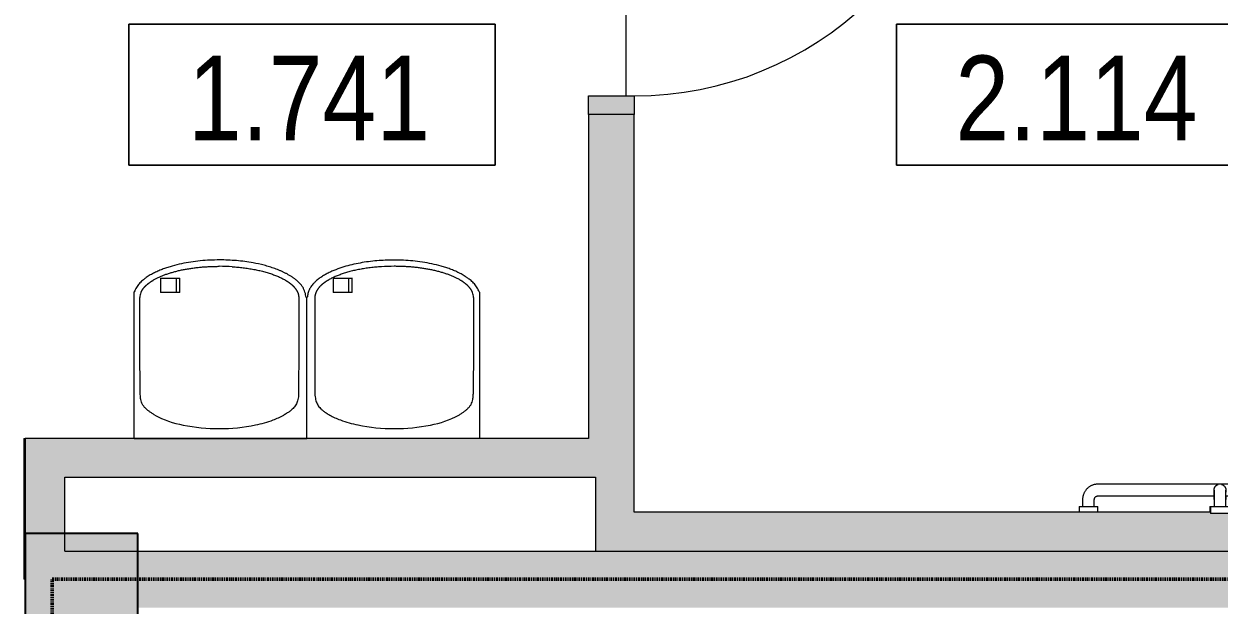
# Model space of a CAD drawing. Header units: inches. Extents: x -3803 to -1421, y -3454 to -210.
# Drawn here: x -3049.5 to -2922.2, y -2624.3 to -2562.4 of the extents above; entities that cross this region are included whole.
import ezdxf

# ---------------------------------------------------------------- set-up
doc = ezdxf.new("R2010")
doc.units = ezdxf.units.IN
doc.header["$MEASUREMENT"] = 0
doc.linetypes.add('1 HOUR', pattern=[0.3125, 0.1875, -0.0625, 0, -0.0625])
doc.linetypes.add('Hidden Equipment- BSALS', pattern=[0.0625, 0.03125, -0.03125])
for name, color, linetype, lineweight in [('A-AREA-IDEN', 2, 'Continuous', 9), ('A-DOOR', 31, 'Continuous', 13), ('A-DOOR-FRAM', 31, 'Continuous', 35), ('A-FLOR', 192, 'Continuous', 13), ('A-GENM', 13, 'Continuous', 9), ('A-WALL-PATT', 111, 'Continuous', 13), ('I-WALL', 2, 'Continuous', 13), ('P-SANR-FIXT', 6, 'Continuous', 13), ('Q-SPCQ', 91, 'Continuous', 13), ('S-COLS', 52, 'Continuous', 13)]:
    doc.layers.add(name, color=color, linetype=linetype, lineweight=lineweight)
doc.styles.add('Arial Narrow', font='ARIALN.TTF', dxfattribs={"height": 9})

# ---------------------------------------------------------------- blocks, each defined once
blk = doc.blocks.new('15830016-STRUCT_MARTINEZ-MOORE_CENTRAL_v2018_rvt-1-DIMENSION PLAN - LEVEL 2 _579_ - 2__ - CAD')
at = {"layer": 'S-COLS', "lineweight": 5}
blk.add_hatch(color=50, dxfattribs=at).paths.add_polyline_path([(-3037.4, -2628.64), (-3037.4, -2616.64), (-3049.4, -2616.64), (-3049.4, -2628.64)], flags=0)
at = {"layer": 'S-COLS', "color": 253, "lineweight": 25}
for p, q in [((-3037.4, -2616.64), (-3049.4, -2616.64)), ((-3049.4, -2616.64), (-3049.4, -2628.64)), ((-3037.4, -2628.64), (-3037.4, -2616.64))]:
    blk.add_line(p, q, dxfattribs=at)
blk = doc.blocks.new('Door-A1_1-BSALS1 - A1_1-36x84-BSALS-380261-DIMENSION PLAN - LEVEL 2 _579_ - 2__ - CAD')
at = {"layer": 'A-DOOR-FRAM', "lineweight": 20}
h = blk.add_hatch(color=10, dxfattribs=at)
h.paths.add_polyline_path([(-20, -2.44), (-18, -2.44), (-18, 2.44), (-20, 2.44), (-20, 0.26)], flags=0)
h.paths.add_polyline_path([(18, -2.44), (20, -2.44), (20, 2.44), (18, 2.44), (18, 0.26)], flags=0)
at = {"layer": 'A-DOOR', "lineweight": 20}
for p, q in [((16.25, -2.44), (18, -2.44)), ((16.25, -38.44), (16.25, -2.44)), ((18, -2.44), (18, -38.44)), ((18, -38.44), (16.25, -38.44))]:
    blk.add_line(p, q, dxfattribs=at)
at = {"layer": 'A-DOOR', "lineweight": 9}
blk.add_arc((18, -2.48), 36, 179.932, 267.214, dxfattribs=at)
at = {"layer": 'A-DOOR-FRAM', "lineweight": 20}
for p, q in [((-20, -2.44), (-20, 2.44)), ((-20, 2.44), (-18, 2.44)), ((-18, 2.44), (-18, -2.44)), ((18, -2.44), (18, 2.44)), ((18, 2.44), (20, 2.44)), ((20, 2.44), (20, -2.44)), ((-18, -2.44), (-20, -2.44)), ((20, -2.44), (18, -2.44))]:
    blk.add_line(p, q, dxfattribs=at)
blk = doc.blocks.new('Grab Bar- Double Corner- BSALS1 - GRAB BAR- DOUBLE CORNER-383259-DIMENSION PLAN - LEVEL 2 _579_ - 2__ - CAD')
at = {"layer": 'Q-SPCQ'}
for p, q in [((-43, 0), (-43, -0.75)), ((-41, -0.75), (-41, 0)), ((-7, 0), (-7, -0.75)), ((-5, -0.75), (-5, 0)), ((-41, -0.75), (-43, -0.75)), ((-42.62, -0.75), (-42.62, -1.5)), ((-41.37, -1.5), (-41.37, -0.75)), ((-5, -0.75), (-7, -0.75)), ((-6.62, -0.75), (-6.62, -1.5)), ((-5.38, -1.5), (-5.38, -0.75)), ((-7, -1.88), (-41, -1.88)), ((-41, -3.13), (-7, -3.13)), ((-0.75, -11.38), (-1.5, -11.38)), ((-0.12, -11), (-0.75, -11)), ((-0.75, -13), (-0.75, -11)), ((-1.5, -12.63), (-0.75, -12.63)), ((-3.13, -13), (-3.13, -53)), ((-1.88, -39.38), (-1.88, -13)), ((-0.75, -13), (-0.12, -13)), ((-0.75, -39.38), (-1.5, -39.38)), ((-0.12, -38.92), (-0.75, -38.92)), ((-0.75, -38.96), (-0.75, -38.92)), ((0, -39), (-0.75, -39)), ((-0.75, -41), (-0.75, -39)), ((0, -39), (0, -41)), ((-1.88, -53), (-1.88, -40.61)), ((-1.5, -40.63), (-0.75, -40.63)), ((-0.75, -41), (0, -41)), ((-0.75, -41.08), (-0.75, -41.04)), ((-0.75, -41.08), (-0.12, -41.08)), ((-0.75, -53.38), (-1.5, -53.38)), ((-0.12, -53), (-0.75, -53)), ((-0.75, -55), (-0.75, -53)), ((-1.5, -54.63), (-0.75, -54.63)), ((-0.75, -55), (-0.12, -55))]:
    blk.add_line(p, q, dxfattribs=at)
at = {"layer": 'Q-SPCQ', "flags": 128}
for points in [[(-42.62, -1.5), (-42.62, -1.56), (-42.62, -1.63), (-42.61, -1.69), (-42.6, -1.76), (-42.59, -1.82), (-42.58, -1.89), (-42.56, -1.95), (-42.54, -2.01), (-42.52, -2.07), (-42.5, -2.13), (-42.47, -2.19), (-42.44, -2.25), (-42.41, -2.31), (-42.38, -2.36), (-42.34, -2.42), (-42.3, -2.47), (-42.26, -2.52), (-42.22, -2.57), (-42.18, -2.62), (-42.13, -2.67), (-42.08, -2.71), (-42.04, -2.75), (-41.98, -2.79), (-41.93, -2.83), (-41.88, -2.87), (-41.82, -2.9), (-41.77, -2.93), (-41.71, -2.96), (-41.65, -2.99), (-41.59, -3.01), (-41.53, -3.04), (-41.47, -3.06), (-41.4, -3.07), (-41.34, -3.09), (-41.28, -3.1), (-41.21, -3.11), (-41.15, -3.12), (-41.08, -3.12), (-41.02, -3.13), (-41, -3.13)], [(-41, -1.88), (-41.01, -1.87), (-41.03, -1.87), (-41.04, -1.87), (-41.06, -1.87), (-41.07, -1.87), (-41.09, -1.86), (-41.1, -1.86), (-41.12, -1.86), (-41.13, -1.85), (-41.15, -1.85), (-41.16, -1.84), (-41.17, -1.83), (-41.19, -1.83), (-41.2, -1.82), (-41.21, -1.81), (-41.22, -1.8), (-41.24, -1.79), (-41.25, -1.78), (-41.26, -1.77), (-41.27, -1.76), (-41.28, -1.75), (-41.29, -1.74), (-41.3, -1.73), (-41.31, -1.72), (-41.32, -1.7), (-41.32, -1.69), (-41.33, -1.68), (-41.34, -1.66), (-41.34, -1.65), (-41.35, -1.64), (-41.35, -1.62), (-41.36, -1.61), (-41.36, -1.59), (-41.37, -1.58), (-41.37, -1.56), (-41.37, -1.55), (-41.37, -1.53), (-41.37, -1.52), (-41.37, -1.5), (-41.37, -1.5)], [(-7, -3.13), (-6.94, -3.12), (-6.87, -3.12), (-6.81, -3.11), (-6.74, -3.1), (-6.68, -3.09), (-6.61, -3.08), (-6.55, -3.06), (-6.49, -3.04), (-6.43, -3.02), (-6.37, -3), (-6.31, -2.97), (-6.25, -2.94), (-6.19, -2.91), (-6.14, -2.88), (-6.08, -2.84), (-6.03, -2.8), (-5.98, -2.76), (-5.93, -2.72), (-5.88, -2.68), (-5.83, -2.63), (-5.79, -2.58), (-5.75, -2.54), (-5.71, -2.48), (-5.67, -2.43), (-5.63, -2.38), (-5.6, -2.32), (-5.57, -2.27), (-5.54, -2.21), (-5.51, -2.15), (-5.49, -2.09), (-5.46, -2.03), (-5.44, -1.97), (-5.43, -1.9), (-5.41, -1.84), (-5.4, -1.78), (-5.39, -1.71), (-5.38, -1.65), (-5.38, -1.58), (-5.38, -1.52), (-5.38, -1.5)], [(-6.62, -1.5), (-6.63, -1.51), (-6.63, -1.53), (-6.63, -1.54), (-6.63, -1.56), (-6.63, -1.57), (-6.64, -1.59), (-6.64, -1.6), (-6.64, -1.62), (-6.65, -1.63), (-6.65, -1.65), (-6.66, -1.66), (-6.67, -1.67), (-6.67, -1.69), (-6.68, -1.7), (-6.69, -1.71), (-6.7, -1.72), (-6.71, -1.74), (-6.72, -1.75), (-6.73, -1.76), (-6.74, -1.77), (-6.75, -1.78), (-6.76, -1.79), (-6.77, -1.8), (-6.78, -1.81), (-6.8, -1.82), (-6.81, -1.82), (-6.82, -1.83), (-6.84, -1.84), (-6.85, -1.84), (-6.86, -1.85), (-6.88, -1.85), (-6.89, -1.86), (-6.91, -1.86), (-6.92, -1.87), (-6.94, -1.87), (-6.95, -1.87), (-6.97, -1.87), (-6.98, -1.87), (-7, -1.88), (-7, -1.88)], [(-1.5, -11.38), (-1.56, -11.38), (-1.63, -11.38), (-1.69, -11.39), (-1.76, -11.4), (-1.82, -11.41), (-1.89, -11.42), (-1.95, -11.44), (-2.01, -11.46), (-2.07, -11.48), (-2.13, -11.5), (-2.19, -11.53), (-2.25, -11.56), (-2.31, -11.59), (-2.36, -11.62), (-2.42, -11.66), (-2.47, -11.7), (-2.52, -11.74), (-2.57, -11.78), (-2.62, -11.82), (-2.67, -11.87), (-2.71, -11.92), (-2.75, -11.96), (-2.79, -12.02), (-2.83, -12.07), (-2.87, -12.12), (-2.9, -12.18), (-2.93, -12.23), (-2.96, -12.29), (-2.99, -12.35), (-3.01, -12.41), (-3.04, -12.47), (-3.06, -12.53), (-3.07, -12.6), (-3.09, -12.66), (-3.1, -12.72), (-3.11, -12.79), (-3.12, -12.85), (-3.12, -12.92), (-3.13, -12.98), (-3.13, -13)], [(-1.88, -13), (-1.87, -12.99), (-1.87, -12.97), (-1.87, -12.96), (-1.87, -12.94), (-1.87, -12.93), (-1.86, -12.91), (-1.86, -12.9), (-1.86, -12.88), (-1.85, -12.87), (-1.85, -12.85), (-1.84, -12.84), (-1.83, -12.83), (-1.83, -12.81), (-1.82, -12.8), (-1.81, -12.79), (-1.8, -12.78), (-1.79, -12.76), (-1.78, -12.75), (-1.77, -12.74), (-1.76, -12.73), (-1.75, -12.72), (-1.74, -12.71), (-1.73, -12.7), (-1.72, -12.69), (-1.7, -12.68), (-1.69, -12.68), (-1.68, -12.67), (-1.66, -12.66), (-1.65, -12.66), (-1.64, -12.65), (-1.62, -12.65), (-1.61, -12.64), (-1.59, -12.64), (-1.58, -12.63), (-1.56, -12.63), (-1.55, -12.63), (-1.53, -12.63), (-1.52, -12.63), (-1.5, -12.63), (-1.5, -12.63)], [(-3.1, -39.83), (-3.09, -39.8), (-3.08, -39.78), (-3.08, -39.76), (-3.07, -39.73), (-3.05, -39.71), (-3.04, -39.69), (-3.03, -39.67), (-3.02, -39.65), (-3, -39.63), (-2.99, -39.61), (-2.97, -39.59), (-2.95, -39.57), (-2.94, -39.55), (-2.92, -39.53), (-2.9, -39.52), (-2.88, -39.5), (-2.86, -39.49), (-2.84, -39.47), (-2.82, -39.46), (-2.79, -39.45), (-2.77, -39.44), (-2.75, -39.43), (-2.73, -39.42), (-2.7, -39.41), (-2.68, -39.4), (-2.66, -39.39), (-2.63, -39.39), (-2.61, -39.38), (-2.58, -39.38), (-2.56, -39.38), (-2.53, -39.38), (-2.51, -39.38), (-2.5, -39.38)], [(-2.5, -39.38), (-2.5, -39.38), (-2.5, -39.38), (-2.49, -39.38), (-2.49, -39.38), (-2.48, -39.38), (-2.47, -39.38), (-2.46, -39.38), (-2.45, -39.38), (-2.44, -39.38), (-2.42, -39.38), (-2.4, -39.38), (-2.39, -39.38), (-2.37, -39.38), (-2.35, -39.38), (-2.33, -39.38), (-2.3, -39.38), (-2.28, -39.38)], [(-1.5, -39.38), (-1.54, -39.38), (-1.58, -39.38), (-1.62, -39.38), (-1.66, -39.38), (-1.7, -39.38), (-1.74, -39.38), (-1.78, -39.38), (-1.81, -39.38), (-1.85, -39.38), (-1.89, -39.38), (-1.93, -39.38), (-1.96, -39.38), (-2, -39.38), (-2.03, -39.38), (-2.06, -39.38), (-2.1, -39.38), (-2.13, -39.38), (-2.16, -39.38), (-2.19, -39.38), (-2.22, -39.38), (-2.24, -39.38), (-2.27, -39.38), (-2.3, -39.38), (-2.32, -39.38), (-2.34, -39.38), (-2.36, -39.38), (-2.38, -39.38), (-2.4, -39.38), (-2.42, -39.38), (-2.43, -39.38), (-2.45, -39.38), (-2.46, -39.38), (-2.47, -39.38), (-2.48, -39.38), (-2.49, -39.38), (-2.49, -39.38), (-2.5, -39.38), (-2.5, -39.38), (-2.5, -39.38)], [(-1.82, -39.38), (-1.79, -39.38), (-1.75, -39.38), (-1.71, -39.38), (-1.67, -39.38), (-1.63, -39.38), (-1.59, -39.38), (-1.55, -39.38), (-1.51, -39.38), (-1.5, -39.38)], [(-2.5, -40.63), (-2.52, -40.62), (-2.55, -40.62), (-2.57, -40.62), (-2.6, -40.62), (-2.62, -40.61), (-2.65, -40.61), (-2.67, -40.6), (-2.7, -40.59), (-2.72, -40.58), (-2.74, -40.58), (-2.77, -40.57), (-2.79, -40.55), (-2.81, -40.54), (-2.83, -40.53), (-2.85, -40.52), (-2.87, -40.5), (-2.89, -40.49), (-2.91, -40.47), (-2.93, -40.45), (-2.95, -40.44), (-2.97, -40.42), (-2.98, -40.4), (-3, -40.38), (-3.01, -40.36), (-3.03, -40.34), (-3.04, -40.32), (-3.05, -40.29), (-3.06, -40.27), (-3.07, -40.25), (-3.08, -40.23), (-3.09, -40.2), (-3.1, -40.18)], [(-1.5, -40.63), (-1.54, -40.63), (-1.58, -40.63), (-1.62, -40.63), (-1.66, -40.63), (-1.7, -40.63), (-1.74, -40.63), (-1.78, -40.63), (-1.81, -40.63), (-1.85, -40.63), (-1.89, -40.63), (-1.93, -40.63), (-1.96, -40.63), (-2, -40.63), (-2.03, -40.63), (-2.06, -40.63), (-2.1, -40.63), (-2.13, -40.63), (-2.16, -40.63), (-2.19, -40.63), (-2.22, -40.63), (-2.24, -40.63), (-2.27, -40.63), (-2.3, -40.63), (-2.32, -40.63), (-2.34, -40.63), (-2.36, -40.63), (-2.38, -40.63), (-2.4, -40.63), (-2.42, -40.63), (-2.43, -40.63), (-2.45, -40.63), (-2.46, -40.63), (-2.47, -40.63), (-2.48, -40.63), (-2.49, -40.63), (-2.49, -40.63), (-2.5, -40.63), (-2.5, -40.63), (-2.5, -40.63)], [(-2.5, -40.63), (-2.5, -40.63), (-2.5, -40.63), (-2.49, -40.63), (-2.49, -40.63), (-2.48, -40.63), (-2.47, -40.63), (-2.46, -40.63), (-2.45, -40.63), (-2.44, -40.63), (-2.42, -40.63), (-2.4, -40.63), (-2.39, -40.63), (-2.37, -40.63), (-2.35, -40.63), (-2.33, -40.63), (-2.3, -40.63), (-2.28, -40.63), (-2.25, -40.63), (-2.22, -40.63), (-2.2, -40.63), (-2.17, -40.63), (-2.14, -40.63), (-2.11, -40.63), (-2.07, -40.63), (-2.04, -40.63), (-2.01, -40.63), (-1.97, -40.63), (-1.94, -40.63), (-1.9, -40.63), (-1.86, -40.63), (-1.82, -40.63), (-1.79, -40.63), (-1.75, -40.63), (-1.71, -40.63), (-1.67, -40.63), (-1.63, -40.63), (-1.59, -40.63), (-1.55, -40.63), (-1.51, -40.63), (-1.5, -40.63)], [(-3.13, -53), (-3.12, -53.06), (-3.12, -53.13), (-3.11, -53.19), (-3.1, -53.26), (-3.09, -53.32), (-3.08, -53.39), (-3.06, -53.45), (-3.04, -53.51), (-3.02, -53.57), (-3, -53.63), (-2.97, -53.69), (-2.94, -53.75), (-2.91, -53.81), (-2.88, -53.86), (-2.84, -53.92), (-2.8, -53.97), (-2.76, -54.02), (-2.72, -54.07), (-2.68, -54.12), (-2.63, -54.17), (-2.58, -54.21), (-2.54, -54.25), (-2.48, -54.29), (-2.43, -54.33), (-2.38, -54.37), (-2.32, -54.4), (-2.27, -54.43), (-2.21, -54.46), (-2.15, -54.49), (-2.09, -54.51), (-2.03, -54.54), (-1.97, -54.56), (-1.9, -54.57), (-1.84, -54.59), (-1.78, -54.6), (-1.71, -54.61), (-1.65, -54.62), (-1.58, -54.62), (-1.52, -54.63), (-1.5, -54.63)], [(-1.5, -53.38), (-1.51, -53.37), (-1.53, -53.37), (-1.54, -53.37), (-1.56, -53.37), (-1.57, -53.37), (-1.59, -53.36), (-1.6, -53.36), (-1.62, -53.36), (-1.63, -53.35), (-1.65, -53.35), (-1.66, -53.34), (-1.67, -53.33), (-1.69, -53.33), (-1.7, -53.32), (-1.71, -53.31), (-1.72, -53.3), (-1.74, -53.29), (-1.75, -53.28), (-1.76, -53.27), (-1.77, -53.26), (-1.78, -53.25), (-1.79, -53.24), (-1.8, -53.23), (-1.81, -53.22), (-1.82, -53.2), (-1.82, -53.19), (-1.83, -53.18), (-1.84, -53.16), (-1.84, -53.15), (-1.85, -53.14), (-1.85, -53.12), (-1.86, -53.11), (-1.86, -53.09), (-1.87, -53.08), (-1.87, -53.06), (-1.87, -53.05), (-1.87, -53.03), (-1.87, -53.02), (-1.88, -53), (-1.88, -53)]]:
    blk.add_lwpolyline(points, dxfattribs=at)
blk = doc.blocks.new('Drinking Fountain-Bi-Level- Wall Mounted- BSALS - EWC-1-235505-DIMENSION PLAN - LEVEL 2 _579_ - 2__ - CAD')
at = {"layer": 'P-SANR-FIXT', "lineweight": 9}
for p, q in [((-3034.96, -2589.47), (-3034.96, -2591.01)), ((-3033.27, -2591.01), (-3033.27, -2589.47)), ((-3032.92, -2591.01), (-3032.92, -2589.47)), ((-3016.58, -2589.47), (-3016.58, -2591.01)), ((-3014.9, -2591.01), (-3014.9, -2589.47)), ((-3014.55, -2591.01), (-3014.55, -2589.47)), ((-3037.17, -2593.46), (-3037.17, -2591.53)), ((-3020.25, -2591.6), (-3020.25, -2597.18)), ((-3019.4, -2591.55), (-3019.47, -2591.55)), ((-3019.34, -2591.55), (-3019.4, -2591.55)), ((-3018.54, -2591.6), (-3018.54, -2597.18)), ((-3001.62, -2593.46), (-3001.62, -2591.53)), ((-3037.17, -2597.18), (-3037.17, -2593.46)), ((-3001.62, -2597.18), (-3001.62, -2593.46)), ((-3037.14, -2601.47), (-3037.17, -2597.18)), ((-3020.25, -2597.18), (-3020.26, -2601.36)), ((-3018.54, -2597.18), (-3018.53, -2601.36)), ((-3001.65, -2601.47), (-3001.62, -2597.18)), ((-3020.26, -2601.36), (-3020.26, -2601.47)), ((-3018.53, -2601.36), (-3018.53, -2601.47)), ((-3037.77, -2606.52), (-3019.4, -2606.52)), ((-3037.77, -2606.52), (-3019.4, -2606.52))]:
    blk.add_line(p, q, dxfattribs=at)
for centre, radius, start, end in [((-3028.7, -2610.13), 21.91, 86.4291, 90.0283), ((-3010.09, -2610.13), 21.91, 89.9717, 93.5709), ((-3035.61, -2591.6), 1.56, 157.778, 177.6427), ((-3003.19, -2591.6), 1.56, 2.3573, 22.222), ((-3030.62, -2594.78), 10.51, 241.8643, 259.3322), ((-3025.7, -2597.12), 7.93, 290.1327, 299.1558), ((-3013.09, -2597.12), 7.93, 240.8442, 249.8673), ((-3008.17, -2594.78), 10.51, 280.6678, 298.1357), ((-3028.81, -2586.37), 19.11, 258.6627, 270.3139), ((-3028.59, -2587.01), 18.47, 269.6206, 281.6767), ((-3027.52, -2592.11), 13.26, 281.6216, 290.0537), ((-3011.27, -2592.11), 13.26, 249.9463, 258.3784), ((-3010.21, -2587.01), 18.47, 258.3233, 270.3794), ((-3009.98, -2586.37), 19.11, 269.6861, 281.3373)]:
    blk.add_arc(centre, radius, start, end, dxfattribs=at)
for points, knots in [([(-3028.7, -2587.54), (-3029.04, -2587.54), (-3029.72, -2587.56), (-3030.74, -2587.63), (-3031.73, -2587.76), (-3032.73, -2587.93), (-3033.56, -2588.14), (-3034.2, -2588.33), (-3034.68, -2588.5), (-3035.08, -2588.65), (-3035.38, -2588.79), (-3035.61, -2588.9), (-3035.84, -2589.02), (-3036.06, -2589.14), (-3036.28, -2589.27), (-3036.45, -2589.39), (-3036.59, -2589.49), (-3036.72, -2589.59), (-3036.89, -2589.72), (-3037.08, -2589.89), (-3037.25, -2590.07), (-3037.4, -2590.27), (-3037.59, -2590.55), (-3037.7, -2590.78), (-3037.77, -2590.94)], [0, 0, 0, 0, 0.1, 0.2, 0.3, 0.4, 0.5, 0.55, 0.6, 0.65, 0.675, 0.7, 0.725, 0.75, 0.775, 0.8, 0.8125, 0.825, 0.85, 0.875, 0.9, 0.925, 0.95, 1, 1, 1, 1]), ([(-3019.47, -2591.55), (-3019.49, -2591.34), (-3019.55, -2591.04), (-3019.68, -2590.72), (-3019.76, -2590.55), (-3019.83, -2590.42), (-3019.91, -2590.3), (-3020.04, -2590.14), (-3020.21, -2589.96), (-3020.4, -2589.79), (-3020.55, -2589.66), (-3020.67, -2589.56), (-3020.79, -2589.47), (-3020.95, -2589.36), (-3021.16, -2589.22), (-3021.43, -2589.07), (-3021.69, -2588.93), (-3021.96, -2588.8), (-3022.24, -2588.68), (-3022.51, -2588.57), (-3022.89, -2588.43), (-3023.36, -2588.27), (-3024.13, -2588.05), (-3025.3, -2587.8), (-3026.89, -2587.59), (-3028.09, -2587.54), (-3028.7, -2587.54)], [0, 0, 0, 0, 0.055556, 0.083333, 0.097222, 0.111111, 0.125, 0.138889, 0.166667, 0.194444, 0.208333, 0.222222, 0.236111, 0.25, 0.277778, 0.305556, 0.333333, 0.361111, 0.388889, 0.416667, 0.444444, 0.5, 0.555556, 0.666667, 0.833333, 1, 1, 1, 1]), ([(-3010.13, -2587.55), (-3010.43, -2587.55), (-3011.04, -2587.57), (-3011.92, -2587.62), (-3012.83, -2587.72), (-3013.71, -2587.86), (-3014.59, -2588.04), (-3015.46, -2588.27), (-3016.16, -2588.52), (-3016.65, -2588.72), (-3016.92, -2588.84), (-3017.12, -2588.94), (-3017.32, -2589.04), (-3017.52, -2589.15), (-3017.71, -2589.27), (-3017.9, -2589.39), (-3018.08, -2589.52), (-3018.26, -2589.66), (-3018.4, -2589.78), (-3018.51, -2589.88), (-3018.59, -2589.96), (-3018.67, -2590.04), (-3018.77, -2590.16), (-3018.89, -2590.3), (-3019, -2590.46), (-3019.07, -2590.58), (-3019.12, -2590.68), (-3019.17, -2590.78), (-3019.22, -2590.92), (-3019.29, -2591.17), (-3019.33, -2591.39), (-3019.34, -2591.55)], [0, 0, 0, 0, 0.083333, 0.166667, 0.25, 0.333333, 0.416667, 0.5, 0.583333, 0.625, 0.645833, 0.666667, 0.6875, 0.708333, 0.729167, 0.75, 0.770833, 0.791667, 0.8125, 0.822917, 0.833333, 0.84375, 0.854167, 0.875, 0.895833, 0.90625, 0.916667, 0.927083, 0.9375, 0.958333, 1, 1, 1, 1]), ([(-3001.02, -2590.96), (-3001.09, -2590.8), (-3001.2, -2590.57), (-3001.39, -2590.29), (-3001.54, -2590.09), (-3001.71, -2589.91), (-3001.9, -2589.74), (-3002.07, -2589.61), (-3002.21, -2589.5), (-3002.31, -2589.43), (-3002.41, -2589.36), (-3002.56, -2589.26), (-3002.74, -2589.16), (-3002.96, -2589.03), (-3003.19, -2588.92), (-3003.42, -2588.8), (-3003.65, -2588.7), (-3003.89, -2588.61), (-3004.2, -2588.48), (-3004.6, -2588.34), (-3005.25, -2588.15), (-3006.08, -2587.95), (-3007.09, -2587.77), (-3008.09, -2587.64), (-3009.11, -2587.57), (-3009.79, -2587.55), (-3010.13, -2587.55)], [0, 0, 0, 0, 0.05, 0.075, 0.1, 0.125, 0.15, 0.175, 0.1875, 0.2, 0.2125, 0.225, 0.25, 0.275, 0.3, 0.325, 0.35, 0.375, 0.4, 0.45, 0.5, 0.6, 0.7, 0.8, 0.9, 1, 1, 1, 1]), ([(-3035.77, -2589.71), (-3035.73, -2589.68), (-3035.64, -2589.63), (-3035.5, -2589.56), (-3035.36, -2589.48), (-3035.21, -2589.41), (-3035.05, -2589.34), (-3034.89, -2589.27), (-3034.73, -2589.2), (-3034.56, -2589.13), (-3034.39, -2589.07), (-3034.21, -2589.01), (-3034.02, -2588.95), (-3033.83, -2588.89), (-3033.64, -2588.83), (-3033.45, -2588.78), (-3033.25, -2588.73), (-3033.04, -2588.68), (-3032.83, -2588.63), (-3032.62, -2588.59), (-3032.41, -2588.55), (-3032.19, -2588.51), (-3031.97, -2588.47), (-3031.75, -2588.44), (-3031.52, -2588.4), (-3031.29, -2588.37), (-3031.06, -2588.35), (-3030.83, -2588.32), (-3030.6, -2588.3), (-3030.37, -2588.28), (-3030.13, -2588.27), (-3029.89, -2588.25), (-3029.66, -2588.24), (-3029.42, -2588.23), (-3029.18, -2588.23), (-3028.95, -2588.22), (-3028.79, -2588.22), (-3028.71, -2588.22)], [0, 0, 0, 0, 0.021039, 0.042639, 0.0648, 0.087521, 0.1108, 0.134632, 0.159012, 0.183933, 0.209387, 0.235361, 0.261846, 0.288827, 0.31629, 0.344219, 0.372597, 0.401405, 0.430624, 0.460233, 0.490211, 0.520536, 0.551183, 0.582129, 0.61335, 0.64482, 0.676514, 0.708406, 0.74047, 0.772678, 0.805006, 0.837426, 0.869912, 0.902438, 0.934979, 0.967508, 1, 1, 1, 1]), ([(-3027.33, -2588.26), (-3027.23, -2588.27), (-3027.04, -2588.28), (-3026.74, -2588.31), (-3026.45, -2588.34), (-3026.16, -2588.37), (-3025.88, -2588.41), (-3025.59, -2588.45), (-3025.31, -2588.49), (-3025.04, -2588.54), (-3024.77, -2588.59), (-3024.51, -2588.65), (-3024.25, -2588.71), (-3023.99, -2588.77), (-3023.75, -2588.84), (-3023.51, -2588.91), (-3023.27, -2588.99), (-3023.05, -2589.07), (-3022.83, -2589.15), (-3022.62, -2589.23), (-3022.42, -2589.32), (-3022.22, -2589.4), (-3022.04, -2589.49), (-3021.86, -2589.59), (-3021.74, -2589.65), (-3021.69, -2589.69)], [0, 0, 0, 0, 0.050481, 0.10073, 0.15068, 0.200265, 0.249421, 0.298084, 0.346192, 0.393682, 0.440498, 0.486582, 0.531882, 0.576348, 0.619932, 0.662592, 0.704288, 0.744987, 0.784658, 0.823275, 0.860817, 0.89727, 0.93262, 0.966864, 1, 1, 1, 1]), ([(-3011.46, -2588.26), (-3011.56, -2588.27), (-3011.75, -2588.28), (-3012.05, -2588.31), (-3012.34, -2588.34), (-3012.63, -2588.37), (-3012.92, -2588.41), (-3013.2, -2588.45), (-3013.48, -2588.49), (-3013.75, -2588.54), (-3014.02, -2588.59), (-3014.29, -2588.65), (-3014.54, -2588.71), (-3014.8, -2588.77), (-3015.04, -2588.84), (-3015.28, -2588.91), (-3015.52, -2588.99), (-3015.74, -2589.07), (-3015.96, -2589.15), (-3016.17, -2589.23), (-3016.37, -2589.32), (-3016.57, -2589.4), (-3016.76, -2589.49), (-3016.93, -2589.59), (-3017.05, -2589.65), (-3017.1, -2589.69)], [0, 0, 0, 0, 0.050481, 0.10073, 0.15068, 0.200265, 0.249421, 0.298084, 0.346192, 0.393682, 0.440498, 0.486582, 0.531882, 0.576348, 0.619932, 0.662592, 0.704288, 0.744987, 0.784658, 0.823275, 0.860817, 0.89727, 0.93262, 0.966864, 1, 1, 1, 1]), ([(-3003.02, -2589.71), (-3003.06, -2589.68), (-3003.15, -2589.63), (-3003.29, -2589.56), (-3003.44, -2589.48), (-3003.58, -2589.41), (-3003.74, -2589.34), (-3003.9, -2589.27), (-3004.06, -2589.2), (-3004.23, -2589.13), (-3004.41, -2589.07), (-3004.58, -2589.01), (-3004.77, -2588.95), (-3004.96, -2588.89), (-3005.15, -2588.83), (-3005.34, -2588.78), (-3005.55, -2588.73), (-3005.75, -2588.68), (-3005.96, -2588.63), (-3006.17, -2588.59), (-3006.38, -2588.55), (-3006.6, -2588.51), (-3006.82, -2588.47), (-3007.04, -2588.44), (-3007.27, -2588.4), (-3007.5, -2588.37), (-3007.73, -2588.35), (-3007.96, -2588.32), (-3008.19, -2588.3), (-3008.43, -2588.28), (-3008.66, -2588.27), (-3008.9, -2588.25), (-3009.13, -2588.24), (-3009.37, -2588.23), (-3009.61, -2588.23), (-3009.85, -2588.22), (-3010, -2588.22), (-3010.08, -2588.22)], [0, 0, 0, 0, 0.021039, 0.042639, 0.0648, 0.087521, 0.1108, 0.134632, 0.159012, 0.183933, 0.209387, 0.235361, 0.261846, 0.288827, 0.31629, 0.344219, 0.372597, 0.401405, 0.430624, 0.460233, 0.490211, 0.520536, 0.551183, 0.582129, 0.61335, 0.64482, 0.676514, 0.708406, 0.74047, 0.772678, 0.805006, 0.837426, 0.869912, 0.902438, 0.934979, 0.967508, 1, 1, 1, 1]), ([(-3037.05, -2591.01), (-3037.05, -2591), (-3037.04, -2590.98), (-3037.03, -2590.96), (-3037.02, -2590.94), (-3037.01, -2590.91), (-3037, -2590.89), (-3036.98, -2590.86), (-3036.97, -2590.84), (-3036.96, -2590.81), (-3036.95, -2590.79), (-3036.93, -2590.77), (-3036.92, -2590.74), (-3036.9, -2590.72), (-3036.89, -2590.7), (-3036.87, -2590.67), (-3036.86, -2590.65), (-3036.84, -2590.63), (-3036.82, -2590.6), (-3036.81, -2590.58), (-3036.79, -2590.56), (-3036.77, -2590.53), (-3036.75, -2590.51), (-3036.73, -2590.49), (-3036.71, -2590.46), (-3036.69, -2590.44), (-3036.67, -2590.42), (-3036.65, -2590.4), (-3036.63, -2590.37), (-3036.61, -2590.35), (-3036.59, -2590.33), (-3036.57, -2590.31), (-3036.54, -2590.28), (-3036.52, -2590.26), (-3036.5, -2590.24), (-3036.47, -2590.22), (-3036.45, -2590.2), (-3036.42, -2590.17), (-3036.4, -2590.15), (-3036.37, -2590.13), (-3036.35, -2590.11), (-3036.32, -2590.09), (-3036.29, -2590.07), (-3036.27, -2590.04), (-3036.24, -2590.02), (-3036.21, -2590), (-3036.18, -2589.98), (-3036.15, -2589.96), (-3036.12, -2589.94), (-3036.09, -2589.92), (-3036.06, -2589.89), (-3036.03, -2589.87), (-3036, -2589.85), (-3035.97, -2589.83), (-3035.94, -2589.81), (-3035.9, -2589.79), (-3035.87, -2589.77), (-3035.84, -2589.75), (-3035.8, -2589.73), (-3035.78, -2589.72), (-3035.77, -2589.71)], [0, 0, 0, 0, 0.014215, 0.028484, 0.04281, 0.057197, 0.071649, 0.086167, 0.100757, 0.115421, 0.130163, 0.144985, 0.15989, 0.174882, 0.189964, 0.205138, 0.220408, 0.235777, 0.251246, 0.266819, 0.282499, 0.298288, 0.314188, 0.330203, 0.346335, 0.362586, 0.378958, 0.395454, 0.412075, 0.428825, 0.445706, 0.462719, 0.479866, 0.49715, 0.514573, 0.532135, 0.54984, 0.56769, 0.585685, 0.603827, 0.622119, 0.640562, 0.659157, 0.677907, 0.696812, 0.715874, 0.735095, 0.754475, 0.774018, 0.793723, 0.813592, 0.833626, 0.853827, 0.874196, 0.894734, 0.915443, 0.936322, 0.957374, 0.9786, 1, 1, 1, 1]), ([(-3034.96, -2589.47), (-3034.96, -2589.47), (-3034.6, -2589.47), (-3033.65, -2589.47), (-3033.35, -2589.47), (-3033.26, -2589.47), (-3033.27, -2589.47)], [0, 0, 0, 0, 0.1084672, 0.1926381, 0.2438014, 0.2696749, 0.2696749, 0.2696749, 0.2696749]), ([(-3033.27, -2589.47), (-3033.26, -2589.47), (-3033.07, -2589.47), (-3032.82, -2589.47), (-3032.92, -2589.47)], [0.47721527, 0.47721527, 0.47721527, 0.47721527, 0.4805651, 0.52515645, 0.52515645, 0.52515645, 0.52515645]), ([(-3021.69, -2589.69), (-3021.67, -2589.69), (-3021.64, -2589.71), (-3021.6, -2589.74), (-3021.56, -2589.76), (-3021.52, -2589.79), (-3021.48, -2589.81), (-3021.44, -2589.84), (-3021.4, -2589.87), (-3021.36, -2589.89), (-3021.32, -2589.92), (-3021.28, -2589.95), (-3021.25, -2589.97), (-3021.21, -2590), (-3021.18, -2590.03), (-3021.14, -2590.05), (-3021.11, -2590.08), (-3021.07, -2590.11), (-3021.04, -2590.13), (-3021.01, -2590.16), (-3020.98, -2590.19), (-3020.95, -2590.22), (-3020.92, -2590.24), (-3020.89, -2590.27), (-3020.86, -2590.3), (-3020.83, -2590.33), (-3020.8, -2590.36), (-3020.78, -2590.38), (-3020.75, -2590.41), (-3020.73, -2590.44), (-3020.7, -2590.47), (-3020.68, -2590.5), (-3020.65, -2590.53), (-3020.63, -2590.55), (-3020.61, -2590.58), (-3020.59, -2590.61), (-3020.57, -2590.64), (-3020.55, -2590.67), (-3020.53, -2590.7), (-3020.51, -2590.73), (-3020.49, -2590.76), (-3020.47, -2590.79), (-3020.46, -2590.82), (-3020.44, -2590.85), (-3020.42, -2590.88), (-3020.41, -2590.91), (-3020.39, -2590.94), (-3020.38, -2590.97), (-3020.37, -2591), (-3020.36, -2591.03), (-3020.34, -2591.06), (-3020.33, -2591.09), (-3020.32, -2591.12), (-3020.31, -2591.15), (-3020.3, -2591.18), (-3020.3, -2591.22), (-3020.29, -2591.25), (-3020.28, -2591.28), (-3020.28, -2591.31), (-3020.27, -2591.34), (-3020.27, -2591.37), (-3020.26, -2591.4), (-3020.26, -2591.44), (-3020.25, -2591.47), (-3020.25, -2591.5), (-3020.25, -2591.53), (-3020.25, -2591.57), (-3020.25, -2591.59), (-3020.25, -2591.6)], [0, 0, 0, 0, 0.020018, 0.039833, 0.059444, 0.078854, 0.098064, 0.117077, 0.135893, 0.154514, 0.172943, 0.19118, 0.209229, 0.227091, 0.244767, 0.262261, 0.279574, 0.296708, 0.313666, 0.330451, 0.347064, 0.363508, 0.379786, 0.3959, 0.411854, 0.427649, 0.44329, 0.458779, 0.474119, 0.489313, 0.504365, 0.519278, 0.534056, 0.548702, 0.56322, 0.577614, 0.591887, 0.606044, 0.620088, 0.634025, 0.647857, 0.66159, 0.675228, 0.688776, 0.702238, 0.715619, 0.728924, 0.742157, 0.755325, 0.768431, 0.781481, 0.794481, 0.807435, 0.820349, 0.833228, 0.846078, 0.858905, 0.871712, 0.884507, 0.897295, 0.910081, 0.922871, 0.93567, 0.948484, 0.961319, 0.974179, 0.987071, 1, 1, 1, 1]), ([(-3017.1, -2589.69), (-3017.12, -2589.69), (-3017.15, -2589.71), (-3017.19, -2589.74), (-3017.23, -2589.76), (-3017.27, -2589.79), (-3017.31, -2589.81), (-3017.35, -2589.84), (-3017.39, -2589.87), (-3017.43, -2589.89), (-3017.47, -2589.92), (-3017.51, -2589.95), (-3017.54, -2589.97), (-3017.58, -2590), (-3017.61, -2590.03), (-3017.65, -2590.05), (-3017.68, -2590.08), (-3017.72, -2590.11), (-3017.75, -2590.13), (-3017.78, -2590.16), (-3017.81, -2590.19), (-3017.84, -2590.22), (-3017.87, -2590.24), (-3017.9, -2590.27), (-3017.93, -2590.3), (-3017.96, -2590.33), (-3017.99, -2590.36), (-3018.01, -2590.38), (-3018.04, -2590.41), (-3018.07, -2590.44), (-3018.09, -2590.47), (-3018.11, -2590.5), (-3018.14, -2590.53), (-3018.16, -2590.55), (-3018.18, -2590.58), (-3018.2, -2590.61), (-3018.22, -2590.64), (-3018.24, -2590.67), (-3018.26, -2590.7), (-3018.28, -2590.73), (-3018.3, -2590.76), (-3018.32, -2590.79), (-3018.34, -2590.82), (-3018.35, -2590.85), (-3018.37, -2590.88), (-3018.38, -2590.91), (-3018.4, -2590.94), (-3018.41, -2590.97), (-3018.42, -2591), (-3018.43, -2591.03), (-3018.45, -2591.06), (-3018.46, -2591.09), (-3018.47, -2591.12), (-3018.48, -2591.15), (-3018.49, -2591.18), (-3018.49, -2591.22), (-3018.5, -2591.25), (-3018.51, -2591.28), (-3018.52, -2591.31), (-3018.52, -2591.34), (-3018.53, -2591.37), (-3018.53, -2591.4), (-3018.53, -2591.44), (-3018.54, -2591.47), (-3018.54, -2591.5), (-3018.54, -2591.53), (-3018.54, -2591.57), (-3018.54, -2591.59), (-3018.54, -2591.6)], [0, 0, 0, 0, 0.020018, 0.039833, 0.059444, 0.078854, 0.098064, 0.117077, 0.135893, 0.154514, 0.172943, 0.19118, 0.209229, 0.227091, 0.244767, 0.262261, 0.279574, 0.296708, 0.313666, 0.330451, 0.347064, 0.363508, 0.379786, 0.3959, 0.411854, 0.427649, 0.44329, 0.458779, 0.474119, 0.489313, 0.504365, 0.519278, 0.534056, 0.548702, 0.56322, 0.577614, 0.591887, 0.606044, 0.620088, 0.634025, 0.647857, 0.66159, 0.675228, 0.688776, 0.702238, 0.715619, 0.728924, 0.742157, 0.755325, 0.768431, 0.781481, 0.794481, 0.807435, 0.820349, 0.833228, 0.846078, 0.858905, 0.871712, 0.884507, 0.897295, 0.910081, 0.922871, 0.93567, 0.948484, 0.961319, 0.974179, 0.987071, 1, 1, 1, 1]), ([(-3016.58, -2589.47), (-3016.58, -2589.47), (-3016.23, -2589.47), (-3015.28, -2589.47), (-3014.97, -2589.47), (-3014.89, -2589.47), (-3014.9, -2589.47)], [0, 0, 0, 0, 0.1084672, 0.1926381, 0.2438014, 0.2696749, 0.2696749, 0.2696749, 0.2696749]), ([(-3014.89, -2589.47), (-3014.88, -2589.47), (-3014.69, -2589.47), (-3014.44, -2589.47), (-3014.54, -2589.47)], [0.47721527, 0.47721527, 0.47721527, 0.47721527, 0.4805651, 0.52515645, 0.52515645, 0.52515645, 0.52515645]), ([(-3001.74, -2591.01), (-3001.74, -2591), (-3001.75, -2590.98), (-3001.76, -2590.96), (-3001.77, -2590.94), (-3001.78, -2590.91), (-3001.79, -2590.89), (-3001.81, -2590.86), (-3001.82, -2590.84), (-3001.83, -2590.81), (-3001.85, -2590.79), (-3001.86, -2590.77), (-3001.87, -2590.74), (-3001.89, -2590.72), (-3001.9, -2590.7), (-3001.92, -2590.67), (-3001.93, -2590.65), (-3001.95, -2590.63), (-3001.97, -2590.6), (-3001.99, -2590.58), (-3002, -2590.56), (-3002.02, -2590.53), (-3002.04, -2590.51), (-3002.06, -2590.49), (-3002.08, -2590.46), (-3002.1, -2590.44), (-3002.12, -2590.42), (-3002.14, -2590.4), (-3002.16, -2590.37), (-3002.18, -2590.35), (-3002.2, -2590.33), (-3002.23, -2590.31), (-3002.25, -2590.28), (-3002.27, -2590.26), (-3002.29, -2590.24), (-3002.32, -2590.22), (-3002.34, -2590.2), (-3002.37, -2590.17), (-3002.39, -2590.15), (-3002.42, -2590.13), (-3002.44, -2590.11), (-3002.47, -2590.09), (-3002.5, -2590.07), (-3002.53, -2590.04), (-3002.55, -2590.02), (-3002.58, -2590), (-3002.61, -2589.98), (-3002.64, -2589.96), (-3002.67, -2589.94), (-3002.7, -2589.92), (-3002.73, -2589.89), (-3002.76, -2589.87), (-3002.79, -2589.85), (-3002.82, -2589.83), (-3002.85, -2589.81), (-3002.89, -2589.79), (-3002.92, -2589.77), (-3002.95, -2589.75), (-3002.99, -2589.73), (-3003.01, -2589.72), (-3003.02, -2589.71)], [0, 0, 0, 0, 0.014215, 0.028484, 0.04281, 0.057197, 0.071649, 0.086167, 0.100757, 0.115421, 0.130163, 0.144985, 0.15989, 0.174882, 0.189964, 0.205138, 0.220408, 0.235777, 0.251246, 0.266819, 0.282499, 0.298288, 0.314188, 0.330203, 0.346335, 0.362586, 0.378958, 0.395454, 0.412075, 0.428825, 0.445706, 0.462719, 0.479866, 0.49715, 0.514573, 0.532135, 0.54984, 0.56769, 0.585685, 0.603827, 0.622119, 0.640562, 0.659157, 0.677907, 0.696812, 0.715874, 0.735095, 0.754475, 0.774018, 0.793723, 0.813592, 0.833626, 0.853827, 0.874196, 0.894734, 0.915443, 0.936322, 0.957374, 0.9786, 1, 1, 1, 1]), ([(-3033.27, -2591.01), (-3033.26, -2591.01), (-3033.35, -2591.01), (-3033.65, -2591.01), (-3034.6, -2591.01), (-3034.96, -2591.01), (-3034.96, -2591.01)], [-0.2696749, -0.2696749, -0.2696749, -0.2696749, -0.2438014, -0.1926381, -0.1084672, 0, 0, 0, 0]), ([(-3032.93, -2591.01), (-3032.91, -2591.01), (-3033.06, -2591.01), (-3033.26, -2591.01), (-3033.27, -2591.01)], [-0.52515645, -0.52515645, -0.52515645, -0.52515645, -0.4805651, -0.47721527, -0.47721527, -0.47721527, -0.47721527]), ([(-3014.9, -2591.01), (-3014.89, -2591.01), (-3014.97, -2591.01), (-3015.28, -2591.01), (-3016.23, -2591.01), (-3016.58, -2591.01), (-3016.58, -2591.01)], [-0.2696749, -0.2696749, -0.2696749, -0.2696749, -0.2438014, -0.1926381, -0.1084672, 0, 0, 0, 0]), ([(-3014.55, -2591.01), (-3014.54, -2591.01), (-3014.69, -2591.01), (-3014.88, -2591.01), (-3014.89, -2591.01)], [-0.52515645, -0.52515645, -0.52515645, -0.52515645, -0.4805651, -0.47721527, -0.47721527, -0.47721527, -0.47721527]), ([(-3035.58, -2604.05), (-3035.63, -2604.02), (-3035.73, -2603.96), (-3035.87, -2603.87), (-3036.01, -2603.78), (-3036.13, -2603.69), (-3036.25, -2603.6), (-3036.36, -2603.51), (-3036.53, -2603.37), (-3036.71, -2603.18), (-3036.89, -2602.92), (-3037.01, -2602.66), (-3037.09, -2602.35), (-3037.13, -2601.95), (-3037.14, -2601.65), (-3037.14, -2601.47)], [0, 0, 0, 0, 0.054057, 0.106037, 0.155978, 0.203924, 0.249923, 0.294032, 0.336314, 0.45113, 0.541887, 0.626892, 0.719863, 0.836049, 1, 1, 1, 1]), ([(-3020.26, -2601.47), (-3020.26, -2601.52), (-3020.26, -2601.62), (-3020.26, -2601.83), (-3020.28, -2602.08), (-3020.33, -2602.38), (-3020.4, -2602.63), (-3020.5, -2602.86), (-3020.62, -2603.06), (-3020.77, -2603.26), (-3020.96, -2603.44), (-3021.19, -2603.64), (-3021.49, -2603.84), (-3021.71, -2603.97), (-3021.84, -2604.05)], [0, 0, 0, 0, 0.047583, 0.085894, 0.194647, 0.28552, 0.365311, 0.439154, 0.51135, 0.585867, 0.666739, 0.758519, 0.866943, 1, 1, 1, 1]), ([(-3018.53, -2601.47), (-3018.53, -2601.52), (-3018.53, -2601.62), (-3018.53, -2601.83), (-3018.51, -2602.08), (-3018.46, -2602.38), (-3018.39, -2602.63), (-3018.29, -2602.86), (-3018.17, -2603.06), (-3018.02, -2603.26), (-3017.83, -2603.44), (-3017.6, -2603.64), (-3017.3, -2603.84), (-3017.08, -2603.97), (-3016.95, -2604.05)], [0, 0, 0, 0, 0.047583, 0.085894, 0.194647, 0.28552, 0.365311, 0.439154, 0.51135, 0.585867, 0.666739, 0.758519, 0.866943, 1, 1, 1, 1]), ([(-3003.21, -2604.05), (-3003.16, -2604.02), (-3003.06, -2603.96), (-3002.92, -2603.87), (-3002.78, -2603.78), (-3002.66, -2603.69), (-3002.54, -2603.6), (-3002.43, -2603.51), (-3002.27, -2603.37), (-3002.08, -2603.18), (-3001.9, -2602.92), (-3001.78, -2602.66), (-3001.7, -2602.35), (-3001.66, -2601.95), (-3001.65, -2601.65), (-3001.65, -2601.47)], [0, 0, 0, 0, 0.054057, 0.106037, 0.155978, 0.203924, 0.249923, 0.294032, 0.336314, 0.45113, 0.541887, 0.626892, 0.719863, 0.836049, 1, 1, 1, 1])]:
    blk.add_open_spline(points, degree=3, knots=knots, dxfattribs=at)
for points in [[(-3037.77, -2606.52), (-3037.77, -2602.8), (-3037.77, -2597.03), (-3037.77, -2590.94)], [(-3001.02, -2590.96), (-3001.02, -2598.76), (-3001.02, -2603.94), (-3001.02, -2606.52)], [(-3019.4, -2606.52), (-3019.4, -2604.01), (-3019.4, -2599.02), (-3019.4, -2591.55)]]:
    blk.add_open_spline(points, degree=3, dxfattribs=at)
blk = doc.blocks.new('Basic Wall _ A3-4 1_4_-BSALS - ___-3569727-DIMENSION PLAN - LEVEL 2 _579_ - 2__ - CAD')
at = {"layer": 'I-WALL', "lineweight": 20}
for p, q in [((-3049.52, -2606.52), (-3049.4, -2606.52)), ((-3049.52, -2606.52), (-3049.52, -2621.52)), ((-3049.4, -2621.52), (-3049.52, -2621.52))]:
    blk.add_line(p, q, dxfattribs=at)
blk = doc.blocks.new('Fire Rating - BSALS _Combined_1 - 1-Hour Fire-3469912-DIMENSION PLAN - LEVEL 2 _579_ - 2__ - CAD')
at = {"layer": 'A-GENM', "linetype": '1 HOUR', "lineweight": 50}
blk.add_line((0, 0), (129, 0), dxfattribs=at)
blk = doc.blocks.new('Fire Rating - BSALS _Combined_1 - 1-Hour Fire-3469997-DIMENSION PLAN - LEVEL 2 _579_ - 2__ - CAD')
at = {"layer": 'A-GENM', "linetype": '1 HOUR', "lineweight": 50}
blk.add_line((0, 0), (193.500004, 0), dxfattribs=at)
blk = doc.blocks.new('Room Tag- BSALS - Room Tag-28050-DIMENSION PLAN - LEVEL 2 _579_ - 2__ - CAD')
at = {"layer": 'A-AREA-IDEN'}
for p, q in [((-0.203125, -0.171875), (-0.203125, -0.015625)), ((-0.203125, -0.015625), (0.203125, -0.015625)), ((0.203125, -0.015625), (-0.203125, -0.015625)), ((-0.203125, -0.015625), (-0.203125, -0.171875)), ((0.203125, -0.015625), (0.203125, -0.171875)), ((0.203125, -0.171875), (0.203125, -0.015625)), ((0.203125, -0.171875), (-0.203125, -0.171875)), ((-0.203125, -0.171875), (0.203125, -0.171875))]:
    blk.add_line(p, q, dxfattribs=at)

msp = doc.modelspace()

# ---------------------------------------------------------------- hatches: boundary and pattern name
at = {"layer": 'A-WALL-PATT', "lineweight": 20}
h = msp.add_hatch(color=10, dxfattribs=at)
h.paths.add_polyline_path([(-2984.52, -2606.52), (-2984.52, -2572.08), (-2989.4, -2572.08), (-2989.4, -2606.52), (-2987.22, -2606.52)], flags=0)
h.paths.add_polyline_path([(-2987.22, -2532.08), (-2984.52, -2532.08), (-2984.52, -2530.08), (-2989.4, -2530.08), (-2989.4, -2532.08)], flags=0)
for points in [[(-3007.58, -2610.64), (-2988.65, -2610.64), (-2988.65, -2606.52), (-3049.4, -2606.52), (-3049.4, -2610.64), (-3027.94, -2610.64)], [(-2988.65, -2618.52), (-2984.52, -2618.52), (-2984.52, -2606.52), (-2988.65, -2606.52), (-2988.65, -2616.42)], [(-2882.15, -2618.52), (-2882.15, -2614.39), (-2921.15, -2614.39), (-2921.18, -2614.52), (-2923.15, -2614.52), (-2923.15, -2614.39), (-2984.52, -2614.39), (-2984.52, -2618.52), (-2946.5, -2618.52)], [(-2863.4, -2624.52), (-2863.4, -2618.52), (-3045.15, -2618.52), (-3045.15, -2621.52), (-3043.4, -2621.52), (-3043.4, -2624.52), (-2865.07, -2624.52)], [(-3044.52, -2753.2), (-3043.4, -2753.2), (-3043.4, -2621.52), (-3049.4, -2621.52), (-3049.4, -2753.2)]]:
    msp.add_hatch(color=10, dxfattribs=at).paths.add_polyline_path(points, flags=0)
at = {"layer": 'A-WALL-PATT', "lineweight": 5}
msp.add_hatch(color=50, dxfattribs=at).paths.add_polyline_path([(-3045.15, -2621.52), (-3045.15, -2610.64), (-3049.4, -2610.64), (-3049.4, -2621.52)], flags=0)

# ---------------------------------------------------------------- linework, layer by layer
at = {"layer": 'A-FLOR', "lineweight": 20}
msp.add_line((-2985.4, -2570.08), (-2985.4, -2534.08), dxfattribs=at)
at = {"layer": 'I-WALL', "lineweight": 20}
for p, q in [((-2984.52, -2572.08), (-2989.4, -2572.08)), ((-2989.4, -2572.08), (-2989.4, -2606.52)), ((-2984.52, -2614.39), (-2984.52, -2572.08)), ((-3049.4, -2606.52), (-3049.4, -2758.89)), ((-2989.4, -2606.52), (-3049.4, -2606.52)), ((-3045.15, -2610.64), (-2988.65, -2610.64)), ((-3045.15, -2618.52), (-3045.15, -2610.64)), ((-2988.65, -2610.64), (-2988.65, -2618.52)), ((-2923.15, -2614.39), (-2984.52, -2614.39)), ((-3045.15, -2618.52), (-2882.15, -2618.52))]:
    msp.add_line(p, q, dxfattribs=at)

# ---------------------------------------------------------------- block references
at = {"lineweight": 5}
msp.add_blockref('15830016-STRUCT_MARTINEZ-MOORE_CENTRAL_v2018_rvt-1-DIMENSION PLAN - LEVEL 2 _579_ - 2__ - CAD', (0, 0), dxfattribs=at)
at = {"layer": 'A-AREA-IDEN', "xscale": 95.99999999999994, "yscale": 95.99999999999994, "zscale": 95.99999999999994}
for p in [(-3018.84, -2560.94), (-2937.11, -2560.94)]:
    msp.add_blockref('Room Tag- BSALS - Room Tag-28050-DIMENSION PLAN - LEVEL 2 _579_ - 2__ - CAD', p, dxfattribs=at)
at = {"layer": 'A-DOOR', "lineweight": 20, "rotation": 89.99999999999987}
msp.add_blockref('Door-A1_1-BSALS1 - A1_1-36x84-BSALS-380261-DIMENSION PLAN - LEVEL 2 _579_ - 2__ - CAD', (-2986.96, -2552.08), dxfattribs=at)
at = {"layer": 'A-GENM', "rotation": 89.99999999999984}
msp.add_blockref('Fire Rating - BSALS _Combined_1 - 1-Hour Fire-3469912-DIMENSION PLAN - LEVEL 2 _579_ - 2__ - CAD', (-3046.52, -2750.52), dxfattribs=at)
at = {"layer": 'A-GENM'}
msp.add_blockref('Fire Rating - BSALS _Combined_1 - 1-Hour Fire-3469997-DIMENSION PLAN - LEVEL 2 _579_ - 2__ - CAD', (-3046.52, -2621.52), dxfattribs=at)
at = {"layer": 'I-WALL', "lineweight": 20}
msp.add_blockref('Basic Wall _ A3-4 1_4_-BSALS - ___-3569727-DIMENSION PLAN - LEVEL 2 _579_ - 2__ - CAD', (0, 0), dxfattribs=at)
at = {"layer": 'P-SANR-FIXT', "lineweight": 9}
msp.add_blockref('Drinking Fountain-Bi-Level- Wall Mounted- BSALS - EWC-1-235505-DIMENSION PLAN - LEVEL 2 _579_ - 2__ - CAD', (0, 0), dxfattribs=at)
at = {"layer": 'Q-SPCQ', "linetype": 'Hidden Equipment- BSALS', "lineweight": 20, "rotation": 270.0000000000003}
msp.add_blockref('Grab Bar- Double Corner- BSALS1 - GRAB BAR- DOUBLE CORNER-383259-DIMENSION PLAN - LEVEL 2 _579_ - 2__ - CAD', (-2882.15, -2614.52), dxfattribs=at)

# ---------------------------------------------------------------- texts
at = {"layer": 'A-AREA-IDEN', "char_height": 9, "width": 31.512, "attachment_point": 1, "style": 'Arial Narrow'}
for s, insert in [('1.741', (-3032.06, -2565.81)), ('2.114', (-2950.33, -2565.81))]:
    msp.add_mtext(s, dxfattribs=dict(at, insert=insert))

doc.saveas('drawing.dxf')
